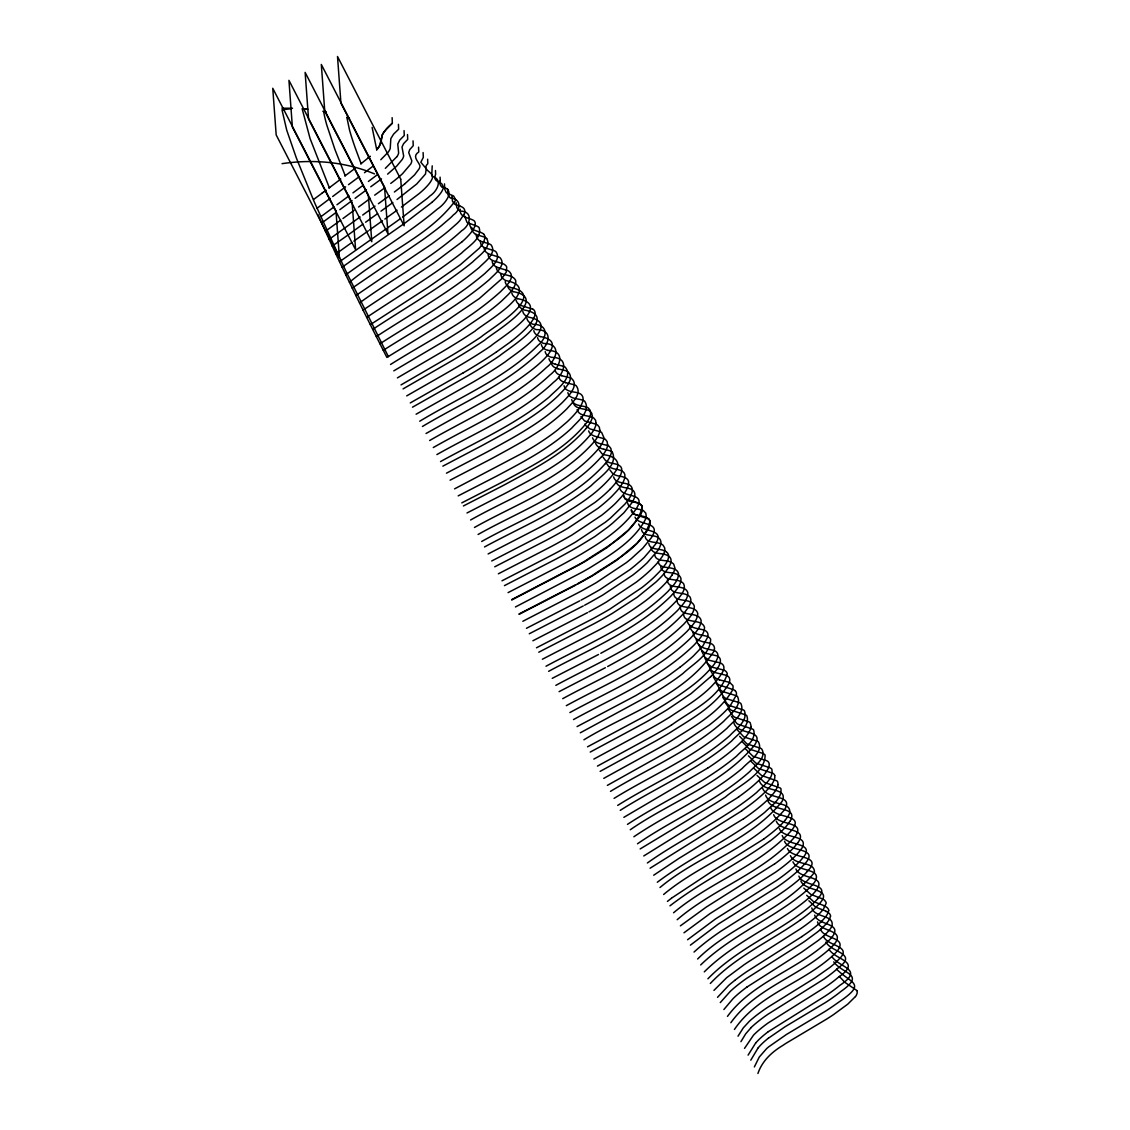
<?xml version="1.0" encoding="UTF-8"?>
<svg xmlns="http://www.w3.org/2000/svg" width="1130" height="1130" viewBox="0 0 1130 1130"><rect width="100%" height="100%" fill="white"/><g stroke="black" fill="none" stroke-linecap="round" stroke-linejoin="round"><path stroke-width="1.5" d="M648.775 543.403C649.651 550.395 659.341 548.262 664.355 550.72A106.714 22.854 -27.3 0 1 666.079 551.595M651.078 547.782C652.067 555.113 662.35 552.443 667.477 555.423A108.974 23.335 -27.3 0 1 671.008 559.986L671.036 561.031A104.144 22.303 -27.3 0 1 668.169 568.235L664.426 573.192A128.806 27.586 -27.3 0 1 655.894 582.091L637.306 597.177L612.093 613.534A109.469 23.433 -27.3 0 1 594.126 623.675L538.77 652.222M595.99 423.34L595.609 420.346L593.829 418.086A87.307 18.687 -27.3 0 0 592.487 417.337C587.303 415.233 578.927 416.207 577.119 409.583M599.748 430.276L599.366 427.281L597.601 425.007A86.629 18.546 -27.3 0 0 596.259 424.273L584.563 420.939L580.919 416.518M607.53 444.627L607.163 441.618L605.398 439.344A85.386 18.278 -27.3 0 0 604.056 438.61L597.12 436.915M611.302 451.562L610.92 448.554L609.169 446.279A84.821 18.165 -27.3 0 0 607.827 445.545L600.892 443.85A156.293 33.462 -27.3 0 1 592.544 437.818M592.219 416.405L591.838 413.411L590.058 411.151A88.069 18.857 -27.3 0 0 588.716 410.402C583.546 408.255 574.986 409.357 573.306 402.647M590.566 413.354L590.185 410.36L588.405 408.1A88.55 18.956 -27.3 0 0 587.063 407.365C581.908 405.176 573.249 406.348 571.639 399.596M654.708 554.731C655.584 562.133 666.093 559.308 671.234 562.373A112.421 24.069 -27.3 0 1 673.734 564.251L674.878 567.924A102.745 21.993 -27.3 0 1 671.955 575.156M379.398 146.208L382.434 134.639L386.319 128.905A52.418 11.215 -27.3 0 1 386.743 128.439L386.898 128.283A49.31 10.551 -27.3 0 1 392.336 123.241L392.124 117.661M381.601 139.103L380.824 143.27L378.508 147.55M381.629 138.609L382.223 135.247M778.174 784.7L777.666 781.776A72.08 15.439 -27.3 0 0 776.861 780.858L761.592 775.505L753.908 768.315M751.295 726.943L750.207 722.72A73.662 15.764 -27.3 0 0 749.148 721.957L734.825 717.31A175.87 37.657 -27.3 0 1 733.144 716.053L728.299 709.245M658.267 561.624C659.525 571.173 676.305 564.025 678.565 573.842C678.438 581.032 672.336 586.315 667.971 591.4C633.52 625.187 587.84 643.719 546.002 666.234M660.697 566.497C661.686 576.258 678.099 569.294 680.98 578.518C681.319 585.679 675.175 591.032 670.923 596.075C636.501 630.144 590.58 648.691 548.629 671.333M664.045 573.221C664.638 582.699 679.003 577.204 683.678 583.857C686.277 589.408 681.206 594.747 678.127 598.942C656.911 622.658 628.393 638.252 600.793 653.31M667.378 579.93C667.576 590.538 684.992 583.32 687.831 592.713C687.986 599.875 681.983 605.284 677.689 610.327C643.323 644.199 597.615 662.731 555.847 685.359M670.373 585.962C670.373 596.103 685.43 590.609 690.218 597.304C692.662 602.926 687.619 608.223 684.526 612.474C663.381 635.992 635.088 651.558 607.643 666.531M673.72 592.671C673.254 604.013 691.504 596.654 694.329 606.203C694.329 613.364 688.438 618.816 684.06 623.873C649.778 657.561 604.282 676.037 562.712 698.665M683.678 612.7C682.379 625.088 701.688 617.686 704.541 627.39C704.301 634.622 698.453 640.187 693.891 645.244C659.609 678.395 614.72 697.012 573.489 719.57M677.054 599.394C676.206 611.288 695.741 603.462 697.803 613.802C697.21 620.977 691.475 626.444 686.913 631.515C652.66 664.723 607.615 683.156 566.314 705.671M680.345 605.991C679.201 618.237 699.117 610.384 701.165 620.794C700.487 627.969 694.809 633.478 690.19 638.549C655.894 671.545 611.062 690.091 569.873 712.564M382.251 135.134L382.42 134.682A65.159 13.956 -27.3 0 1 383.903 131.942L392.35 123.227M464.034 214.262L459.924 220.449A64.763 13.871 -27.3 0 1 457.198 223.33L448.497 230.986A162.282 34.748 -27.3 0 1 431.83 243.868L355.879 295.537L358.577 301.018A400.303 35.496 63.9 0 0 366.699 317.403A376.149 33.363 63.9 0 0 386.898 357.419L445.813 321.386L479.318 298.532L501.565 278.955L506.226 272.189L506.734 267.189A104.172 22.303 -27.3 0 0 505.774 265.55L504.305 264.349A115.472 24.719 -27.3 0 0 503.457 263.897L494.008 260.988A131.532 28.165 -27.3 0 1 488.16 254.363M757.933 1073.5C762.016 1061.183 771.705 1052.115 782.582 1045.575A66.585 14.252 -27.3 0 1 786.31 1043.131L826.214 1019.345A80.555 17.247 -27.3 0 0 833.403 1014.698L847.74 1004.174L855.353 996.632M754.36 1066.932L759.261 1057.044L766.578 1048.668A43.265 9.266 -27.3 0 1 768.767 1046.79L786.381 1034.515L824.787 1011.604A73.012 15.636 -27.3 0 0 837.768 1002.833C867.798 982.69 851.399 984.23 836.525 969.13M750.772 1060.194L758.202 1047.736M748.088 1055.138L755.73 1042.905M734.429 1029.458C757.665 995.12 801.212 983.594 831.468 956.856A62.164 13.306 -27.3 0 0 838.163 949.779C846.893 937.109 823.262 939.044 820.507 929.058M744.515 1048.4L753.428 1035.264A65.964 14.125 -27.3 0 1 768.132 1022.961L824.603 987.563A64 13.701 -27.3 0 0 830.225 983.651A65.427 14.012 -27.3 0 0 838.404 977.252C862.261 960.797 836.412 960.966 828.926 949.242M738.017 1036.196L743.272 1027.905L749.247 1021.393A59.127 12.656 -27.3 0 1 752.128 1018.836L755.631 1015.969A78.62 16.837 -27.3 0 1 767.708 1007.268L815.069 977.86L829.985 967.365A62.461 13.376 -27.3 0 0 838.686 959.483C853.687 945.556 826.934 946.516 823.502 936.233M740.927 1041.662L745.758 1033.752L751.125 1027.608M730.842 1022.721C754.995 988.905 797.851 976.73 828.431 950.019A63.012 13.489 -27.3 0 0 835.805 942.123C843.503 929.453 820.253 932.01 817.499 921.882M790.11 821.227C798.924 805.817 771.451 812.202 767.694 800.308M379.327 146.349L376.671 149.866M727.466 1016.379C750.843 984.597 790.562 971.927 820.564 947.773A63.082 13.504 -27.3 0 0 824.321 944.694A65.074 13.927 -27.3 0 0 833.008 935.767C841.666 922.687 817.569 925.385 814.688 915.131M801.622 848.701C810.323 833.827 783.005 839.647 779.262 828.361M671.969 575.142L668.918 579.252M396.983 156.59L385.33 168.356M797.822 842.81C809.264 827.019 780.364 832.542 776.31 821.129M378.296 147.832L376.742 149.782L372.123 127.422M803.585 857.048C815.352 841.469 786.226 846.681 782.2 835.593M720.276 1002.592L730.305 991.349A80.4 17.218 -27.3 0 1 746.309 978.58L801.82 943.282A94.666 20.269 -27.3 0 0 805.464 940.838L817.371 932.066A61.246 13.108 -27.3 0 0 821.581 928.45A64.834 13.885 -27.3 0 0 829.943 917.998A61.218 13.108 -27.3 0 0 830.31 916.416M723.878 1009.528L732.833 998.892A75.498 16.159 -27.3 0 1 746.944 987.041M785.477 819.829L788.288 815.803A108.367 23.207 -27.3 0 0 789.531 813.388C792.285 800.435 769.135 806.848 765.617 795.11M584.648 425.177C563.249 450.573 532.569 465.588 503.924 481.211A157.338 33.688 -27.3 0 1 494.997 485.829L461.789 502.878M586.315 428.214C564.605 453.963 533.431 469.049 504.39 484.869A159.74 34.197 -27.3 0 1 496.593 488.909L463.385 505.972M590.114 435.135C568.051 461.238 536.383 476.465 506.89 492.468A173.568 37.163 -27.3 0 1 500.195 495.901L467.001 512.978M593.914 442.056C561.2 479.162 512.681 496.338 470.603 519.984M597.968 449.443C565.212 486.62 516.608 503.782 474.459 527.47M717.536 997.338L728.567 985.53A69.128 14.803 -27.3 0 1 731.195 983.255L734.768 980.388M601.414 456.788C568.531 493.683 520.153 510.873 478.075 534.476M605.214 463.71C572.246 500.618 523.84 517.865 481.691 541.482M804.857 863.8C820.295 846.893 788.571 852.67 784.503 841.228M817.965 898.52C832.174 882.629 802.893 887.163 798.868 876.131M819.321 903.774C834.321 887.77 804.984 892.008 800.859 880.962M807.314 871.371C823.996 854.224 791.749 859.803 787.441 848.461M713.934 990.403L726.647 977.69L743.992 964.808A157.437 33.702 -27.3 0 1 748.512 961.771L800.379 928.86A71.218 15.241 -27.3 0 0 823.544 908.93L826.143 903.28A61.882 13.249 -27.3 0 0 826.016 902.277L824.646 900.299A162.367 34.762 -27.3 0 0 822.697 898.972M710.332 983.467C735.658 956.587 770.208 941.304 800.026 920.258M707.903 978.806C734.034 951.813 769.149 936.375 799.32 914.678A73.309 15.693 -27.3 0 0 817.838 898.562M610.115 489.163L611.076 488.174A126.193 27.021 -27.3 0 0 621.67 470.885C622.8 464.882 615.61 463.907 611.33 463.159A179.515 38.434 -27.3 0 1 605.652 460.687L603.053 457.142M704.287 971.871C731.562 944.694 767.51 929.03 798.26 906.415A74.863 16.032 -27.3 0 0 816.609 889.861C826.863 875.143 800.054 879.677 795.901 868.956M710.784 676.588L691.023 693.679L667.548 709.471A126.927 27.177 -27.3 0 1 645.428 722.409L590.227 752.072M700.685 964.935C729.048 937.547 765.971 921.783 797.187 898.138A77.193 16.526 -27.3 0 0 814.702 882.022C823.304 867.43 797.173 872.586 792.949 861.795M697.606 959.017C732.226 924.651 783.726 910.865 814.419 872.501C815.154 860.848 794.87 866.032 790.421 855.664M380.796 159.74L388.254 152.098A63.012 13.489 -27.3 0 0 390.231 148.355L390.839 138.609L393.579 134.145L398.636 129.23L398.438 124.314M690.402 945.146L718.412 924.001L777.101 887.106A90.047 19.281 -27.3 0 0 804.631 863.885M687.577 939.736L715.587 918.888L776.366 880.609A88.945 19.041 -27.3 0 0 803.331 857.147M462.354 241.566L433.327 263.403L363.055 310.086M370.202 156.251L360.809 163.935M369.877 156.547L368.027 158.129M431.971 202.327L405.557 222.61L342.122 267.189M683.975 932.801L709.965 913.633L775.42 872.303A87.773 18.786 -27.3 0 0 801.325 848.828M405.119 183.569L414.526 174.924L419.216 168.709A64.467 13.8 -27.3 0 0 419.908 165.573C418.157 161.025 411.772 156.364 418.764 151.971L418.566 147.168M667.42 901.415L671.46 898.237M680.373 925.866L706.307 907.051L774.46 863.984M387.604 174.147L396.602 166.209L402.252 159.457A66.84 14.309 -27.3 0 0 403.664 155.982L402.012 147.013L403.58 143.694L407.704 139.4L407.506 134.526M677.181 919.707C713.779 888.152 763.315 872.939 795.435 836.186C806.114 820.479 777.581 826.298 773.669 814.73M373.211 165.997L364.496 172.706M663.621 894.494C701.193 862.924 751.888 847.712 784.319 810.012C794.899 793.839 766.394 800.125 762.482 787.977M673.565 912.772C710.346 881.796 759.134 866.3 791.664 830.268C805.577 813.021 774.643 819.702 770.674 807.526M377.66 174.5L368.394 181.45M511.537 341.175L496.451 351.953M680.034 667.18L670.316 674.356A85.64 18.334 -27.3 0 1 664.878 678.071L635.795 695.586L577.063 726.604M768.513 1038.131L785.011 1026.803L825.606 1002.437A64.297 13.772 -27.3 0 0 831.85 998.242A66.19 14.167 -27.3 0 0 840.861 991.49C866.159 973.693 843.22 974.724 833.756 961.898M316.852 208.414L330.172 198.357M390.74 183.427L393.734 181.125A85.456 18.292 -27.3 0 0 402.619 173.596L410.727 164.076A67.404 14.436 -27.3 0 0 411.8 160.771L408.707 152.55L409.738 149.612L413.241 145.685L413.029 140.84M328.858 188.089L329.621 187.509M339.438 180.094L329.339 187.735L310.086 138.58L302.12 108.678M353.718 169.345L355.329 168.13M326.076 190.193L323.477 192.128M339.155 180.292L340.766 179.077M353.93 169.189L344.834 176.026M320.991 216.635L333.76 207.115M394.37 192.015L396.319 190.532A133.312 28.547 -27.3 0 0 405.133 183.569M669.963 905.836C701.278 881.64 737.339 864.605 769.332 841.44M359.481 176.492L348.506 184.67M381.516 178.879L370.767 186.761M321.852 193.343L323.618 192.029M332.644 196.521L345.611 186.831M348.958 195.857L336.966 204.756M352.941 192.877L363.125 185.306M352.037 200.603L339.833 209.686M355.088 198.315L366.445 189.897M660.005 887.488C698.1 855.622 750.701 840.819 782.172 801.255C788.839 786.353 762.849 793.091 759.388 780.816M313.674 199.431L322.092 193.173M768.344 1031.634L825.183 996.067A64.212 13.744 -27.3 0 0 831.157 991.999A65.893 14.111 -27.3 0 0 839.802 985.388C864.648 968.89 840.141 968.382 831.694 956.474M336.133 212.426L321.683 223.048L334.522 251.1A208.824 18.518 63.9 0 0 345.78 274.816L355.879 295.537M354.1 210.321L342.969 218.514M358.563 207.016L370.386 198.301M397.026 199.516L416.744 183.964L425.487 174.02L426.25 168.723L420.84 162.24L423.326 157.338L423.114 152.55M671.926 897.898L713.312 870.552A249.758 53.477 -27.3 0 1 719.655 866.71L763.725 839.039M389.37 195.716L378.395 203.711M340.752 220.138L325.384 231.283M401.418 207.044L419.018 193.696A72.235 15.467 -27.3 0 0 431.618 179.938A67.419 14.436 -27.3 0 0 432.366 178.074C434.16 171.76 420.953 170.333 427.818 163.638L427.634 159.217M402.562 217.101L427.069 198.527A62.094 13.292 -27.3 0 0 430.12 195.815C437.013 191.394 443.327 179.585 432.437 176.365A81.883 17.529 -27.3 0 1 431.716 175.503L432.225 165.842M657.307 882.248C691.489 856.526 731.28 839.195 764.685 812.413C771.112 805.93 781.889 799.065 781 788.924A69.735 14.93 -27.3 0 0 780.223 787.991L764.657 782.483L757.044 775.463M374.68 195.165L384.426 188.103M392.845 202.581L380.965 211.183M397.068 210.222L384.85 219.079M362.702 215.053L375.033 206.126M360.089 216.96L329.084 239.376M400.401 218.683L387.576 227.85M746.958 987.041L801.721 952.124L818.374 940.358A62.616 13.405 -27.3 0 0 822.894 936.601A65.003 13.913 -27.3 0 0 831.793 926.445C835.31 914.467 814.772 918.21 811.75 907.955M363.041 224.079L349.749 233.755M335.864 253.982L351.811 242.555M365.583 222.243L377.561 213.641M382.505 220.76L369.482 230.026M339.537 261.75L386.361 228.712M653.691 875.227L678.848 858.447L743.484 818.812M332.192 246.114L345.483 236.791A158.158 33.858 -27.3 0 0 348.93 234.348M353.86 241.1L368.295 230.873M738.596 797.06L643.761 855.961M650.075 868.221L741.704 810.902M345.78 274.816C376.205 252.654 408.693 233.19 437.55 208.923C444.895 204.262 456.548 189.755 442.084 186.916M647.377 862.981C682.704 837.796 723.2 820.253 756.69 792.441C762.679 786.056 773.866 779.135 771.861 769.262A76.515 16.385 -27.3 0 0 770.985 768.386A89.213 19.097 -27.3 0 0 769.77 767.68L755.984 763.188L748.441 755.829M349.424 282.345C382.886 253.968 428.51 236.721 455.192 200.9A66.769 14.294 -27.3 0 0 455.447 199.29L453.61 195.984L447.212 193.188A86.77 18.574 -27.3 0 1 446.209 192.481L444.514 188.766A135.981 29.112 -27.3 0 1 444.613 186.916L444.486 183.865M352.235 288.108L422.535 239.913A182.001 38.971 -27.3 0 0 441.209 225.788L450.489 217.836A70.456 15.085 -27.3 0 0 453.483 214.827C461.421 209.629 460.998 198.781 450.856 198.16A86.261 18.476 -27.3 0 1 449.782 197.468L448.031 194.643L447.706 189.091M633.874 836.765C669.271 812.809 709.428 795.986 742.325 768.315C748.554 761.352 764.163 752.213 758.357 741.76A93.875 20.1 -27.3 0 0 757.058 741.111L743.851 736.915L736.619 729.133M640.145 848.955L714.443 804.023A127.182 27.233 -27.3 0 0 725.389 797.031C737.862 786.212 765.42 773.895 765.109 755.01A78.14 16.738 -27.3 0 0 764.191 754.162A97.844 20.947 -27.3 0 0 762.369 753.244L749.444 749.134L742.029 741.562M637.49 843.785C674.102 818.53 716.349 801.34 749.783 771.536C754.868 765.674 767.185 757.425 761.662 748.922A108.014 23.123 -27.3 0 0 759.191 747.806L746.902 743.893L739.627 736.322M630.258 829.759C671.079 801.438 721.745 784.474 754.332 745.489C766.126 728.045 735.997 736.266 733.709 721.929M359.524 302.925C393.113 278.39 430.897 258.982 461.718 230.704C470.518 225.364 473.583 211.211 460.291 211.098A87.716 18.786 -27.3 0 1 459.077 210.434L456.859 207.666L456.082 202.666M801.919 936.572L746.534 971.8A97.265 20.82 -27.3 0 0 734.74 980.388M366.699 317.403C398.41 296.145 431.392 276.624 461.534 253.12C468.159 246.34 482.482 238.614 479.134 227.624A119.441 25.566 -27.3 0 0 474.939 225.421L467.001 222.44L464.614 216.056M627.475 824.363C663.352 800.873 703.566 783.839 736.605 756.111C743.187 748.922 756.817 740.885 753.597 729.853A75.173 16.088 -27.3 0 0 752.552 729.062L737.989 724.245A179.034 38.335 -27.3 0 1 736.534 723.158L731.477 716.378M370.329 324.677L428.849 286.836L460.277 264.787L479.431 248.106L483.485 242.71L485.053 237.696A100.612 21.541 -27.3 0 0 484.699 235.746L483.682 234.178M372.688 329.409C406.249 307.19 441.59 287.345 472.834 261.807C478.428 255.889 492.059 247.894 486.649 238.458M623.859 817.343L707.493 768.202M376.318 336.613C410.854 313.985 447.395 293.955 479.233 267.457C484.473 261.99 497.045 253.473 491.197 245.012A123.057 26.343 -27.3 0 0 488.4 243.572M379.948 343.774C415.303 320.962 452.735 300.721 484.968 273.418C490.01 268.206 501.988 259.519 495.844 251.637A120.458 25.792 -27.3 0 0 493.852 250.563L485.137 247.908M620.257 810.337C657.152 786.932 698.326 769.685 731.675 740.955C737.791 734.133 750.631 725.94 746.775 715.629A74.806 16.018 -27.3 0 0 745.673 714.866L731.619 710.403A173.935 37.248 -27.3 0 1 729.683 708.962L724.994 702.14M383.268 350.328C419.075 327.502 457.057 307.346 489.417 279.562C494.361 274.378 507.045 265.126 499.898 257.584A113.057 24.21 -27.3 0 0 499.206 257.202L490.18 254.377A134.075 28.702 -27.3 0 1 484.078 247.456M617.7 805.393C654.892 782.031 696.377 764.798 729.74 735.701C735.743 728.991 748.456 720.728 744.345 710.615A75.512 16.173 -27.3 0 0 743.229 709.866L729.429 705.572A173.441 37.135 -27.3 0 1 727.24 703.962L722.649 697.125M671.375 725.163C690.896 710.812 719.245 698.608 727.268 673.989A94.454 20.227 -27.3 0 0 723.652 670.005L713.341 667.505A137.761 29.493 -27.3 0 1 711.363 666.714L707.846 663.833L704.852 658.07M614.084 798.373C651.727 775.152 693.538 757.736 727.014 728.243C732.833 721.689 745.376 713.327 740.899 703.524A76.543 16.385 -27.3 0 0 739.755 702.789L726.223 698.651A172.212 36.866 -27.3 0 1 723.779 696.885L719.344 690.034M390.514 364.482C427.649 341.119 467.848 321.315 500.59 291.625C505.181 286.78 516.82 277.33 508.585 271.031A120.204 25.736 -27.3 0 0 507.709 270.593L497.85 267.598M610.483 791.367C648.323 768.414 690.148 750.899 723.652 721.378C729.472 714.81 742.368 706.193 737.466 696.419A78.69 16.851 -27.3 0 0 736.294 695.713L722.734 691.588A170.051 36.414 -27.3 0 1 720.333 689.809L716.039 682.93M393.791 370.866L441.491 342.673A266.666 57.093 -27.3 0 0 459.656 331.387L487.355 312.572A111.376 23.843 -27.3 0 0 501.805 300.82L508.415 294.393A91.925 19.676 -27.3 0 0 515.534 280.198C511.664 272.627 497.511 277.274 496.268 267.4M463.258 372.801L410.289 402.916M607.361 785.378L677.718 746.026L709.315 725.036A114.017 24.408 -27.3 0 0 723.624 712.861L727.607 708.849A100.16 21.442 -27.3 0 0 730.065 706.038L736.336 695.134A84.934 18.179 -27.3 0 0 735.291 690.84M397.407 377.886L442.367 351.614A203.4 43.547 -27.3 0 0 474.967 331.175C483.202 323.576 546.101 288.122 506.254 280.678A170.87 36.584 -27.3 0 1 504.573 279.901L501.833 277.641L500.788 274.505M603.773 778.358L658.917 747.989A155.333 33.264 -27.3 0 0 670.288 741.464C692.45 727.212 718.299 714.019 732.212 690.628A94.2 20.171 -27.3 0 0 732.862 685.543L729.655 682.421L719.471 679.865M401.023 384.906L447.763 357.829A178.808 38.279 -27.3 0 0 481.112 336.924C489.474 329.423 549.802 294.69 510.647 287.585M403.071 388.889L451.251 361.106A169.994 36.4 -27.3 0 0 484.615 340.187C492.977 332.757 551.779 298.546 513.161 291.625M600.157 771.352L655.329 741.195A145.827 31.23 -27.3 0 0 668.889 733.356C690.486 719.415 715.544 706.292 729.005 683.41A91.064 19.493 -27.3 0 0 729.768 680.401A92.886 19.888 -27.3 0 0 728.525 676.771A90.584 19.394 -27.3 0 0 726.223 675.316L715.968 672.788A156.307 33.462 -27.3 0 1 711.01 669.892L707.154 663.169M406.687 395.895L456.209 367.575A159.132 34.07 -27.3 0 0 490.816 345.935C499.291 338.491 555.494 305.199 517.356 298.645M597.459 766.098L652.632 736.082A139.965 29.973 -27.3 0 0 671.361 725.163M412.492 407.195L466.86 376.403A149.259 31.951 -27.3 0 0 499.799 355.653C508.429 348.464 561.087 316.315 524.193 310.001A144.513 30.934 -27.3 0 1 518.585 304.139M416.108 414.216L472.75 382.307A138.835 29.719 -27.3 0 0 505.393 361.713C514.531 354.199 563.573 323.886 528.699 317.163A144.88 31.019 -27.3 0 1 522.766 311.216M593.843 759.092L649.03 729.245A132.959 28.462 -27.3 0 0 669.454 717.31C688.848 704.273 711.476 691.927 723.271 670.867A93.649 20.058 -27.3 0 0 723.906 667.915A96.629 20.693 -27.3 0 0 721.745 663.706A95.57 20.467 -27.3 0 0 720.234 662.9L709.838 660.443A123.368 26.414 -27.3 0 1 707.86 659.652L704.499 656.756L701.787 651.247M419.724 421.222C459.599 397.167 504.559 378.578 538.078 345.257C547.768 337.46 548.516 324.268 533.176 324.31A143.736 30.778 -27.3 0 1 526.891 318.293M422.436 426.476C462.142 402.774 506.551 384.242 540.168 351.571C549.773 344.043 552.98 329.522 536.34 329.621A141.773 30.355 -27.3 0 1 529.885 323.576M426.038 433.496L490.844 397.421A134.089 28.702 -27.3 0 0 509.277 386.036C516.678 380.316 577.924 342.757 540.168 336.571M429.654 440.516C469.346 417.591 512.822 399.003 546.666 367.292C556.836 359.51 561.893 343.562 543.968 343.478A133.75 28.631 -27.3 0 1 537.612 337.616M433.284 447.551C472.891 424.979 516.128 406.588 549.844 375.089C560.141 367.307 566.511 350.568 547.782 350.427M436.9 454.571C476.592 432.154 519.984 413.99 553.545 382.307C563.842 374.482 570.622 357.433 551.581 357.348A127.153 27.219 -27.3 0 1 545.197 351.642M440.516 461.577C477.397 441.209 516.707 424.004 549.364 396.856C556.172 389.666 574.845 377.053 564.718 366.685A105.486 22.586 -27.3 0 0 564.138 366.459L555.367 364.27M442.861 466.153L476.041 448.709A181.337 38.83 -27.3 0 0 481.62 445.785C508.232 431.166 535.789 417.027 557.98 395.952C563.404 390.09 576.582 378.592 567.232 371.191A113.876 24.38 -27.3 0 0 566.017 370.739L557.853 368.79M446.477 473.173L479.671 455.842A165.234 35.383 -27.3 0 0 488.598 451.152C514.517 436.915 541.312 422.945 562.712 402.153C568.009 396.446 580.142 385.175 571.06 378.084A102.42 21.922 -27.3 0 0 570.481 377.858L561.638 375.711M450.093 480.179L483.287 462.975A155.954 33.392 -27.3 0 0 494.432 457.113C519.786 443.228 545.945 429.485 566.709 408.975C571.837 403.085 582.557 393.819 576.13 385.683A92.942 19.902 -27.3 0 0 574.902 384.991A100.302 21.47 -27.3 0 0 574.323 384.751L565.438 382.632M587.529 746.831L642.73 717.296A123.114 26.357 -27.3 0 0 666.121 703.595C683.495 692.351 701.532 680.712 714.315 664.115A120.345 25.764 -27.3 0 0 715.756 661.827L717.126 659.058A100.683 21.555 -27.3 0 0 716.462 651.982A97.83 20.947 -27.3 0 0 714.174 650.513C707.126 648.775 697.535 648.408 696.221 639.241M458.187 495.872L491.395 478.823A145.77 31.216 -27.3 0 0 500.308 474.19C525.351 460.828 550.96 447.409 571.893 427.917C577.854 421.01 591.343 411.08 584.634 401.164A89.651 19.196 -27.3 0 0 583.292 400.43C578.164 398.198 569.294 399.497 567.839 392.661M583.913 739.811C627.828 712.959 684.201 695.854 713.976 651.29A97.971 20.976 -27.3 0 0 714.471 648.394A101.149 21.654 -27.3 0 0 710.714 643.436C703.821 641.656 694.117 641.543 693.029 632.376M454.571 488.866L523.19 452.735A79.368 16.992 -27.3 0 0 529.688 448.935L533.939 446.35A87.25 18.673 -27.3 0 0 557.514 430.05L566.865 422.097A125.698 26.908 -27.3 0 0 579.323 408.283M580.297 732.805L656.558 691.461A97.773 20.933 -27.3 0 0 682.986 673.466C693.015 663.818 710.403 654.863 710.643 639.382A103.678 22.205 -27.3 0 0 707.239 636.36C700.529 634.523 690.67 634.679 689.837 625.511M484.516 546.948C520.563 527.47 559.025 511.396 591.244 485.603C599.564 476.973 618.943 465.447 612.121 451.689A85.315 18.264 -27.3 0 0 610.765 450.955L603.844 449.26M559.096 691.645L605.369 667.717M575.792 584.676L519.051 613.971M575.947 584.987L519.221 614.282M552.245 678.339L598.519 654.496M488.118 553.954L539.18 527.654A139.047 29.776 -27.3 0 0 559.604 516.354C579.21 504.729 599.225 492.214 613.42 474.035C622.997 463.455 615.723 455.927 603.66 454.726A200.73 42.982 -27.3 0 1 601.965 453.709L599.324 450.164M491.734 560.96L542.795 534.659A139.456 29.86 -27.3 0 0 565.212 522.215L594.959 502.44A110.401 23.631 -27.3 0 0 610.144 489.163M584.62 605.228L586.682 604.112A112.944 24.182 -27.3 0 0 591.273 601.598L597.615 598.024A143.793 30.793 -27.3 0 0 602.742 595.072L632.602 575.212A122.478 26.23 -27.3 0 0 637.829 571.045A114.836 24.592 -27.3 0 0 647.25 562.712L658.154 550.042A100.372 21.498 -27.3 0 0 659.412 547.852L660.485 545.225A117.167 25.086 -27.3 0 0 660.923 541.821C659.242 532.046 643.168 538.855 641.501 529.504M494.742 566.808L545.804 540.507A140.713 30.129 -27.3 0 0 568.249 528.063L598.024 508.26A112.492 24.083 -27.3 0 0 612.192 495.985L616.74 491.14A126.701 27.134 -27.3 0 0 624.89 476.634C625.738 470.645 618.76 469.699 614.452 468.95A176.111 37.714 -27.3 0 1 608.689 466.52L606.174 462.947M498.358 573.814L549.42 547.513A133.199 28.518 -27.3 0 0 556.243 543.869L565.353 538.812A152.027 32.544 -27.3 0 0 571.907 535.069L601.697 515.238A124.47 26.654 -27.3 0 0 606.739 511.156L612.291 506.325A106.404 22.784 -27.3 0 0 615.808 502.991L621.189 497.2A129.131 27.643 -27.3 0 0 625.511 491.423A116.023 24.846 -27.3 0 0 627.418 487.877L628.125 485.942A136.561 29.239 -27.3 0 0 628.605 483.598C629.509 477.595 622.503 476.62 618.181 475.9A174.981 37.459 -27.3 0 1 612.94 473.894L609.903 469.925M581.102 600.115L584.549 598.264A117.619 25.185 -27.3 0 0 588.448 596.132L594.79 592.572A153.567 32.883 -27.3 0 0 599.974 589.592L629.848 569.718A130.204 27.883 -27.3 0 0 634.989 565.579L640.71 560.678A108.734 23.278 -27.3 0 0 644.34 557.288L655.174 544.632A99.101 21.216 -27.3 0 0 656.431 542.457C664.468 528.063 641.317 532.795 638.662 524.08M587.543 612.601L532.88 640.781M501.974 580.82L553.022 554.519A129.611 27.756 -27.3 0 0 559.844 550.875L568.955 545.832A159.966 34.253 -27.3 0 0 575.551 542.075L605.355 522.215A131.772 28.208 -27.3 0 0 610.384 518.147L624.862 504.178A140.445 30.072 -27.3 0 0 626.966 501.579L629.693 497.638A110.203 23.589 -27.3 0 0 630.851 495.491L631.868 492.892A137.62 29.465 -27.3 0 0 632.334 490.547C632.588 479.77 615.949 486.239 613.647 476.902M504.446 585.623L555.508 559.322A127.393 27.275 -27.3 0 0 562.316 555.678L571.427 550.649A165.743 35.482 -27.3 0 0 578.037 546.878L594.648 536.679L607.869 527.004A137.563 29.451 -27.3 0 0 612.87 522.936L623.915 512.78L632.249 502.398A107.195 22.953 -27.3 0 0 633.407 500.251L634.424 497.652A138.411 29.634 -27.3 0 0 634.891 495.307C635.173 484.488 618.435 491.056 616.203 481.677M583.235 605.963L529.264 633.775M536.496 647.787L592.53 618.873A112.435 24.069 -27.3 0 0 609.847 609.112L641.854 587.642A111.757 23.928 -27.3 0 0 654.623 576.653L659.581 571.611A138.693 29.691 -27.3 0 0 662.039 568.814L665.754 563.87A106.474 22.798 -27.3 0 0 665.994 551.638M542.386 659.228L597.742 630.681A103.381 22.134 -27.3 0 0 645.555 600.779A96.474 20.651 -27.3 0 0 649.369 597.798L658.267 590.27A127.619 27.318 -27.3 0 0 668.904 579.266M508.062 592.629L559.11 566.328A124.187 26.583 -27.3 0 0 565.932 562.698L575.043 557.669A175.291 37.53 -27.3 0 0 581.696 553.87C602.106 541.623 623.463 528.162 636.812 507.893C646.304 491.875 622.983 498.5 619.932 488.654M511.664 599.635L578.645 564.689A185.165 39.649 -27.3 0 0 585.34 560.875C605.821 546.609 635.752 533.219 642.292 507.116M511.834 599.945L578.814 565A185.659 39.748 -27.3 0 0 585.51 561.2L607.093 547.584L628.365 530.097L640.315 515.873L642.349 510.661L642.038 506.184M522.837 621.288L580.947 591.258A121.305 25.976 -27.3 0 0 584.832 589.125L591.174 585.566A168.596 36.104 -27.3 0 0 596.414 582.572L626.303 562.669A141.674 30.341 -27.3 0 0 631.373 558.573L642.645 548.304L651.374 537.725A97.9 20.962 -27.3 0 0 652.603 535.549C660.612 521.212 637.814 525.846 635.018 517.13M526.453 628.308L579.718 600.863M515.45 606.965L582.416 572.02A187.848 40.214 -27.3 0 0 589.465 568.023C610.355 554.943 634.213 541.242 645.852 518.628A137.691 29.479 -27.3 0 0 646.247 516.636L645.823 513.232L643.535 510.746A90.428 19.365 -27.3 0 0 641.6 509.941C636.896 508.401 628.704 509.136 627.588 502.921M282.062 163.666C313.052 159.005 345.498 161.802 374.539 173.907M281.907 108.212L292.515 108.24M488.428 243.557L480.744 241.283A110.486 23.659 -27.3 0 1 479.106 240.436L476.775 237.738L476.027 234.221M460.616 206.31L455.574 204.629A86.516 18.518 -27.3 0 1 454.43 203.951L452.452 201.154L451.887 195.871M826.185 911.246L815.705 907.15L808.882 900.765M824.349 905.78L813.473 901.571L806.707 895.313M532.258 309.041L521.537 305.665A143.581 30.736 -27.3 0 1 516.029 299.831M822.697 898.972L810.789 894.395L803.811 888.124M625.328 498.853L638.577 503.02L641.798 505.647M648.888 519.08L633.831 514.065L631.218 509.87M641.219 504.884C636.444 500.887 628.478 503.217 624.466 497.935M750.786 761.168L758.498 768.527L772.821 773.273A81.826 17.515 -27.3 0 1 773.499 773.725A74.693 15.99 -27.3 0 1 774.347 774.615L774.77 775.463M745.292 748.682L752.877 756.224L766.917 760.815A83.366 17.854 -27.3 0 1 767.623 761.253A76.035 16.286 -27.3 0 1 768.513 762.128L769.12 763.4A96.177 20.594 -27.3 0 1 738.384 797.102M631.868 512.116C636.374 517.78 646.431 513.882 649.905 520.69M625.031 498.726L623.845 495.943M825.945 942.067C831.313 952.661 858.546 953.24 838.036 968.071A63.661 13.631 -27.3 0 1 829.236 975.331A61.105 13.08 -27.3 0 1 824.038 979.06L767.877 1014.302A69.156 14.803 -27.3 0 0 750.998 1027.65M839.251 976.377L844.887 982.337L856.921 990.558M713.327 676.828L717.07 683.311A164.627 35.242 -27.3 0 0 718.736 684.851L733.582 689.724A80.739 17.289 -27.3 0 1 735.291 690.854M710.233 669.991L714.414 677.011A169.09 36.202 -27.3 0 0 719.485 679.85M388.423 356.67L345.526 270.353L315.327 204.332A94.934 8.418 63.9 0 1 313.081 199.106L296.314 157.861L286.723 130.148L281.991 109.836L287.698 109.102A62.249 35.835 5.9 0 1 291.526 108.777M649.312 519.518L650.259 523.698L648.422 529.334L636.925 543.361L616.585 560.353L592.869 575.551A183.865 39.366 -27.3 0 1 587.558 578.574L581.216 582.12A127.93 27.388 -27.3 0 1 577.331 584.252M641.628 505.322L642.207 506.494M321.655 222.949L318.024 214.756M698.608 644.383L701.094 649.693L704.343 652.603A113.565 24.309 -27.3 0 0 706.321 653.394L716.773 655.824A95.767 20.509 -27.3 0 1 719.061 657.279L719.669 658.027A105.048 22.487 -27.3 0 1 710.699 676.63M345.229 175.729L334.876 149.344L326.782 125.006A196.535 17.43 63.9 0 1 323.717 111.475M361.106 163.695L355.357 148.214A173.455 15.382 63.9 0 1 349.481 129.851L346.868 117.365M623.887 496.875L623.675 495.632M687.026 619.438C687.619 628.859 698.086 628.054 704.64 630.286A102.689 21.993 -27.3 0 1 707.818 633.676L707.973 634.481A96.686 20.707 -27.3 0 1 707.804 636.925L702.676 646.261L693.368 656.007A131.546 28.165 -27.3 0 1 680.034 667.18M564.054 385.726C565.141 391.955 572.995 391.432 577.826 392.845A99.03 21.202 -27.3 0 1 579.831 393.607L580.891 394.271A117.506 25.157 -27.3 0 1 579.21 408.325M631.388 510.181L631.543 511.396M649.99 521.297C643.351 547.443 613.251 560.861 592.713 575.227A185.956 39.818 -27.3 0 1 587.402 578.249L581.06 581.795A126.885 27.162 -27.3 0 1 577.162 583.928M468.922 222.907L471.408 229.093L479.742 232.13A123.989 26.555 -27.3 0 1 483.753 234.136M471.719 227.384L472.665 231.438L474.713 233.783A100.739 21.569 -27.3 0 0 476.041 234.517L484.007 236.947A111.983 23.97 -27.3 0 1 486.663 238.444M440.079 177.156L440.22 180.518M435.474 170.517L435.643 174.274A79.001 16.922 -27.3 0 0 436.632 180.814L440.898 183.173A110.104 23.575 -27.3 0 1 441.802 183.851L443.285 186.93A70.244 15.043 -27.3 0 1 443.017 188.766A73.224 15.679 -27.3 0 1 431.943 202.327M404.06 130.6L404.272 135.487L399.794 140.021L397.746 144.018L398.636 153.002A64.664 13.843 -27.3 0 1 397.011 156.59M460.207 209.248C459.246 217.878 468.894 217.384 473.979 220.632A82.109 17.586 -27.3 0 1 474.685 221.494A87.123 18.659 -27.3 0 1 462.297 241.58M645.145 536.453C646.12 543.375 655.598 541.411 660.598 543.77A102.562 21.964 -27.3 0 1 663.141 545.296L664.595 547.739A107.633 23.038 -27.3 0 1 661.982 556.935L658.253 561.893A142.945 30.609 -27.3 0 1 655.824 564.675L650.937 569.69A113.607 24.323 -27.3 0 1 636.148 582.261L606.302 602.092A118.396 25.354 -27.3 0 1 588.928 611.867M303.137 108.72A62.249 35.835 5.9 0 1 307.035 108.989M322.841 111.305A182.213 154.57 13 0 1 325.652 111.856M347.15 117.449A193.993 193.23 5.5 0 1 349.467 118.212M303.391 108.777A165.813 164.09 11.8 0 1 307.826 109.186M323.844 111.503A166.661 164.938 11.8 0 1 326.189 111.969M785.421 819.843A86.374 18.49 -27.3 0 1 763.725 839.039M758.315 1047.694A62.39 13.362 -27.3 0 1 768.4 1038.159M856.766 990.643A57.842 12.388 -27.3 0 1 855.537 996.561M755.815 1042.877A63.887 13.673 -27.3 0 1 768.287 1031.648M825.861 911.444A110.881 23.744 -27.3 0 1 830.663 916.246M819.109 903.845A72.475 15.523 -27.3 0 1 800.111 920.244M820.761 922.207A72.377 15.495 -27.3 0 1 801.82 936.572M820.535 922.292A64.933 13.899 -27.3 0 0 828.417 911.5A62.037 13.278 -27.3 0 0 828.53 910.625M824.053 905.949A114.568 24.535 -27.3 0 1 828.855 910.469M694.032 952.067A118.297 25.326 -27.3 0 1 711.942 937.519L715.516 934.962A102.11 21.866 -27.3 0 1 720.884 931.247L777.327 895.765A89.51 19.168 -27.3 0 0 807.427 871.329M797.526 842.923A86.558 18.532 -27.3 0 1 774.657 863.942M789.785 821.369A89.185 19.097 -27.3 0 1 769.601 841.37M774.672 775.519A93.55 20.029 -27.3 0 1 741.548 810.916M777.906 784.827A93.211 19.959 -27.3 0 1 743.582 818.812M750.984 727.084A104.624 22.402 -27.3 0 1 707.648 768.188M603.816 449.274A161.675 34.62 -27.3 0 1 595.581 443.2M598.166 449.373A122.181 26.16 -27.3 0 0 603.914 437.621L601.626 432.423A86.021 18.419 -27.3 0 0 600.284 431.674L589.917 428.906L585.594 425.502A122.662 26.258 -27.3 0 1 584.973 423.92M607.728 444.528A123.58 26.456 -27.3 0 1 601.64 456.704M597.219 436.858A150.813 32.29 -27.3 0 1 588.645 430.925M611.457 451.477A123.198 26.386 -27.3 0 1 605.454 463.625M592.403 416.32A122.464 26.216 -27.3 0 1 586.47 428.157M596.16 423.256A122.097 26.145 -27.3 0 1 590.298 435.064M599.903 430.205A122.125 26.145 -27.3 0 1 594.098 441.985M590.736 413.283A122.52 26.23 -27.3 0 1 584.789 425.12M557.966 368.719A122.252 26.174 -27.3 0 1 551.44 363.224M561.765 375.626A119.455 25.58 -27.3 0 1 555.211 370.23M565.579 382.547A116.658 24.973 -27.3 0 1 558.997 377.236M547.852 350.385A130.416 27.925 -27.3 0 1 541.411 344.636M555.48 364.213A124.145 26.583 -27.3 0 1 548.982 358.648M540.225 336.528A137.295 29.394 -27.3 0 1 533.812 330.61M513.26 291.568A140.713 30.129 -27.3 0 1 507.568 285.721M517.427 298.603A142.394 30.482 -27.3 0 1 511.805 292.769M496.395 351.967A156.364 33.476 -27.3 0 1 463.3 372.815M532.597 308.857A100.923 21.611 -27.3 0 1 511.353 341.218M510.76 287.529A138.439 29.634 -27.3 0 1 505.195 281.709M497.991 267.513A129.47 27.713 -27.3 0 1 492.214 261.284M485.024 247.979A133.411 28.561 -27.3 0 1 480.448 241.015M460.475 206.38A94.68 20.269 -27.3 0 1 464.317 214.135M442.014 186.959A94.722 20.284 -27.3 0 1 440.305 180.475M400.726 179.176L337.503 56.5L340.935 103.155L404.159 225.816L400.726 179.176M384.539 187.114L321.315 64.452L324.748 111.093L387.971 233.769L384.539 187.114M368.352 195.066L305.128 72.391L308.561 119.046L371.784 241.721L368.352 195.066M352.165 203.019L288.941 80.343L292.373 126.984L355.597 249.659L352.165 203.019M335.977 210.957L272.754 88.281L276.186 134.936L339.396 257.612L335.977 210.957"/></g></svg>
